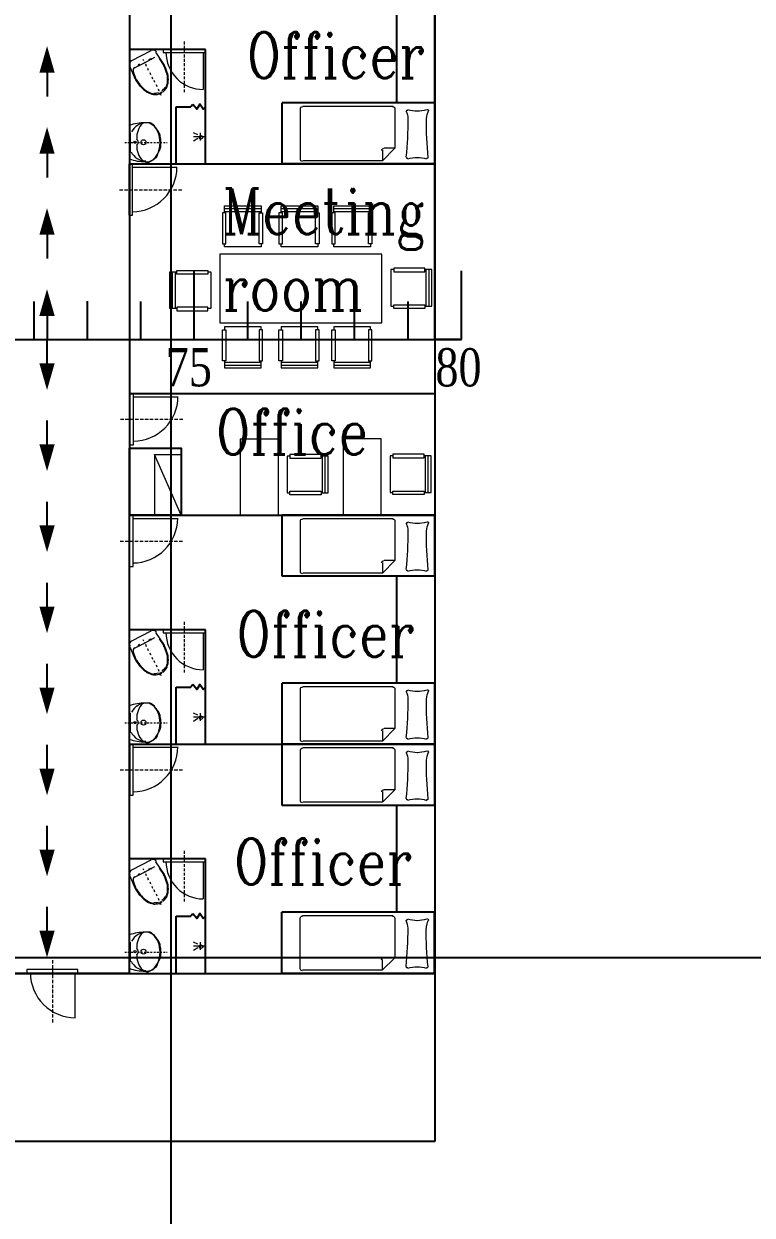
# Model space of a CAD drawing. Header units: millimetres. Extents: x -4 to 3776, y -4 to 4079.
# Drawn here: x 498.1 to 545.8, y 287.3 to 365.3 of the extents above; entities that cross this region are included whole.
import ezdxf
from ezdxf import colors
from ezdxf.entities.mleader import LeaderData, LeaderLine
from ezdxf.math import Vec2, Vec3

# ---------------------------------------------------------------- set-up
doc = ezdxf.new("R2010")
doc.units = ezdxf.units.MM
doc.linetypes.add('ACAD_ISO04W100', pattern=[30, 24, -3, 0, -3])
doc.linetypes.add('PDF_IMPORT', pattern=[1, 0.8, -0.2])
for name, color, linetype in [('BK_kedu', 255, 'Continuous'), ('PDF_DOOR', 7, 'Continuous'), ('PDF_FUR', 7, 'Continuous'), ('PDF_SANITARY', 7, 'Continuous')]:
    doc.layers.add(name, color=color, linetype=linetype)
doc.layers.add('Sheet$GRID', color=254, linetype='Continuous', true_color=0xbebebe)
doc.layers.add('刻度', color=3, linetype='ACAD_ISO04W100', lineweight=13)
doc.styles.add('ROMANC', font='ROMANC.shx', dxfattribs={"width": 0.8, "bigfont": 'HZDX.shx'})
doc.styles.get("Standard").update_dxf_attribs({"font": 'arial.ttf'})

# ---------------------------------------------------------------- blocks, each defined once
blk = doc.blocks.new('BK_0.7')
at = {"color": 4, "lineweight": 25}
for p, q in [((0, 0), (0, 4.414)), ((17.5, 0), (17.5, 4.5)), ((3.5, 0), (3.5, 2.5)), ((7, 0), (7, 2.5)), ((10.5, 0), (10.5, 2.511)), ((14, 0), (14, 2.5)), ((0, 0), (3.5, 0)), ((3.5, 0), (7, 0)), ((7, 0), (10.5, 0)), ((10.5, 0), (14, 0)), ((14, 0), (17.5, 0))]:
    blk.add_line(p, q, dxfattribs=at)
blk = doc.blocks.new('chuang')
at = {"color": 4, "lineweight": 25}
for p, q in [((3509.117, 3491.255), (3513.117, 3491.255)), ((3509.117, 3491.255), (3509.617, 3491.255)), ((3509.117, 3491.255), (3509.117, 3481.255)), ((3513.117, 3491.255), (3513.117, 3481.255)), ((3509.117, 3481.255), (3513.117, 3481.255))]:
    blk.add_line(p, q, dxfattribs=at)
at = {"layer": 'PDF_FUR', "lineweight": 0}
for points in [[(3512.064, 3490.683, -0.024346), (3509.542, 3490.801, 0.575625), (3509.475, 3490.723)], [(3512.593, 3489.37, 0.114684), (3512.077, 3489.492, 0.024287), (3509.561, 3489.367)]]:
    blk.add_lwpolyline(points, format="xyb", dxfattribs=at)
for points in [[(3512.752, 3488.641), (3510.144, 3488.641), (3509.327, 3487.824), (3509.327, 3482.608)], [(3510.028, 3487.824), (3509.327, 3487.824), (3510.144, 3488.641), (3510.144, 3487.94)], [(3512.908, 3482.608), (3512.908, 3488.524)], [(3509.444, 3482.453), (3512.752, 3482.453)]]:
    blk.add_lwpolyline(points, dxfattribs=at)
for centre, radius, start, end in [((3507.665, 3490.108), 1.886, 359.76394, 19.0993), ((3512.072, 3491.894), 1.171, 270.48309, 296.63104), ((3514.454, 3490.108), 1.886, 160.97146, 180.3028), ((3512.61, 3490.779), 0.0694, 340.96848, 100.68105), ((3507.665, 3490.108), 1.886, 340.97146, 0.3028), ((3509.531, 3489.473), 0.0595, 160.96848, 280.68105), ((3514.454, 3490.108), 1.886, 179.76394, 199.0993), ((3512.588, 3489.473), 0.0596, 259.39614, 19.09939), ((3512.732, 3488.505), 0.136, 359.99993, 90.00007), ((3510.008, 3487.921), 0.136, 269.99993, 0.00007), ((3509.424, 3482.589), 0.136, 179.99993, 270.00007), ((3512.732, 3482.589), 0.136, 269.99993, 0.00007)]:
    blk.add_arc(centre, radius, start, end, dxfattribs=at)
blk = doc.blocks.new('ma tong')
at = {"layer": 'PDF_SANITARY', "lineweight": 0}
for points in [[(3769.287, 3592.263), (3770.12, 3592.818), (3770.166, 3592.818)], [(3769.704, 3592.494), (3770.12, 3592.772), (3770.212, 3592.772)], [(3771.646, 3592.402), (3771.646, 3592.402)], [(3771.831, 3592.494), (3771.692, 3592.448)], [(3771.877, 3592.541), (3771.877, 3592.541)], [(3769.195, 3591.939), (3769.842, 3590.691)], [(3770.305, 3590.876), (3769.981, 3591.523), (3769.611, 3592.217)], [(3770.212, 3591.662), (3770.073, 3591.616)], [(3770.305, 3591.708), (3770.305, 3591.708)], [(3770.49, 3591.801), (3770.351, 3591.754)], [(3770.536, 3591.847), (3770.536, 3591.847)], [(3770.767, 3591.939), (3770.628, 3591.893)], [(3770.813, 3591.986), (3770.813, 3591.986)], [(3771.044, 3592.078), (3770.906, 3592.032)], [(3771.091, 3592.124), (3771.091, 3592.124)], [(3771.276, 3592.217), (3771.137, 3592.171)], [(3771.368, 3592.263), (3771.368, 3592.263)], [(3771.553, 3592.356), (3771.414, 3592.309)], [(3770.166, 3590.552), (3771.044, 3590.922), (3771.137, 3590.968)]]:
    blk.add_lwpolyline(points, dxfattribs=at)
for points in [[(3771.653, 3592.959, 0.106921), (3771.189, 3593.091, 0.074197), (3770.679, 3593.051)], [(3771.63, 3592.919, 0.106611), (3771.186, 3593.045, 0.074202), (3770.689, 3593.006)], [(3772.108, 3592.633), (3771.969, 3592.587, 0.061061), (3771.908, 3592.699)], [(3771.531, 3591.34, 0.074202), (3771.854, 3591.719, 0.106611), (3772.006, 3592.144)], [(3771.562, 3591.305, 0.074197), (3771.893, 3591.695, 0.106921), (3772.052, 3592.14)], [(3770.536, 3590.783), (3771.044, 3590.968), (3771.091, 3591.015, 0.053551), (3771.524, 3591.314)]]:
    blk.add_lwpolyline(points, format="xyb", dxfattribs=at)
for points in [[(3769.75, 3591.847), (3769.704, 3591.939), (3769.75, 3591.986), (3769.796, 3591.847)], [(3770.073, 3591.2), (3770.12, 3591.107), (3770.166, 3591.107), (3770.12, 3591.2)]]:
    blk.add_lwpolyline(points, close=True, dxfattribs=at)
at = {"layer": 'PDF_SANITARY', "linetype": 'PDF_IMPORT', "lineweight": 0, "ltscale": 0.103392}
blk.add_lwpolyline([(3770.027, 3591.57), (3769.75, 3591.431)], dxfattribs=at)
at = {"layer": 'PDF_SANITARY', "lineweight": 0}
for centre, radius, start, end in [((3771.252, 3590.529), 2.566, 102.96364, 115.22511), ((3771.252, 3590.529), 2.52, 102.96355, 115.22487), ((3771.16, 3592.194), 0.809, 36.03003, 58.41436), ((3771.16, 3592.194), 0.902, 36.02986, 58.50798), ((3771.484, 3592.379), 0.486, 23.01836, 36.98743), ((3771.16, 3592.194), 0.809, 355.72617, 18.1105), ((3771.53, 3592.332), 0.486, 17.1531, 31.12217), ((3771.53, 3592.332), 0.532, 17.14819, 31.12498), ((3771.16, 3592.194), 0.902, 355.63256, 18.11067), ((3769.403, 3592.101), 0.254, 122.08454, 206.87755), ((3770.466, 3590.992), 0.208, 207.26336, 292.05408), ((3769.865, 3593.211), 2.566, 298.91542, 311.17689), ((3770.05, 3590.807), 0.254, 207.26298, 292.056)]:
    blk.add_arc(centre, radius, start, end, dxfattribs=at)
blk = doc.blocks.new('xi shou tai')
at = {"layer": 'PDF_SANITARY', "lineweight": 0}
blk.add_lwpolyline([(3767.536, 3590.592, 0.078584), (3767.708, 3591.628), (3767.754, 3591.72), (3767.754, 3591.813), (3767.708, 3591.905), (3767.662, 3591.998), (3767.616, 3592.09), (3767.569, 3592.183), (3767.477, 3592.275), (3767.431, 3592.367), (3767.338, 3592.414), (3767.199, 3592.46), (3767.107, 3592.506), (3766.968, 3592.552), (3766.876, 3592.599), (3766.737, 3592.645), (3766.598, 3592.645), (3766.46, 3592.645), (3766.321, 3592.645), (3766.228, 3592.645), (3766.09, 3592.599), (3765.951, 3592.599), (3765.859, 3592.552), (3765.72, 3592.506), (3765.627, 3592.414), (3765.535, 3592.367), (3765.442, 3592.275), (3765.35, 3592.229), (3765.304, 3592.136), (3765.211, 3592.044), (3765.165, 3591.951), (3765.165, 3591.859), (3765.165, 3591.72), (3765.165, 3591.628, 0.087176), (3765.337, 3590.59)], format="xyb", dxfattribs=at)
at = {"layer": 'PDF_SANITARY', "linetype": 'PDF_IMPORT', "lineweight": 0, "ltscale": 0.138715}
blk.add_lwpolyline([(3766.46, 3590.287), (3766.46, 3593.061)], dxfattribs=at)
at = {"layer": 'PDF_SANITARY', "lineweight": 0}
blk.add_lwpolyline([(3767.107, 3590.657), (3765.812, 3590.657)], dxfattribs=at)
for centre, radius in [((3766.436, 3591.512), 0.162), ((3766.436, 3590.957), 0.0694)]:
    blk.add_circle(centre, radius, dxfattribs=at)
for centre, radius, start, end in [((3766.252, 3591.697), 1.087, 180.74147, 243.03426), ((3766.621, 3591.651), 1.04, 294.76834, 0.76366), ((3766.113, 3592.344), 1.272, 223.62659, 274.85598), ((3766.436, 3590.957), 0.208, 25.93747, 154.06253), ((3766.714, 3592.344), 1.272, 265.14402, 316.37341)]:
    blk.add_arc(centre, radius, start, end, dxfattribs=at)
for points in [[(3765.803, 3592.476), (3765.385, 3592.308), (3765.139, 3591.998), (3765.167, 3591.674)], [(3767.141, 3592.465), (3766.74, 3592.64), (3766.222, 3592.644), (3765.803, 3592.476)], [(3767.698, 3591.654), (3767.758, 3591.977), (3767.543, 3592.291), (3767.141, 3592.465)]]:
    blk.add_open_spline(points, degree=3, dxfattribs=at)
blk = doc.blocks.new('淋浴头')
at = {"layer": 'PDF_SANITARY', "lineweight": 0}
for points in [[(3767.925, 3591.663), (3767.925, 3591.154)], [(3768.11, 3591.524), (3768.387, 3591.709)], [(3767.647, 3591.431), (3768.387, 3591.431)], [(3768.11, 3591.293), (3768.387, 3591.154)]]:
    blk.add_lwpolyline(points, dxfattribs=at)
blk.add_circle((3767.902, 3591.455), 0.116, dxfattribs=at)
blk = doc.blocks.new('厕所')
at = {"color": 4, "lineweight": 25}
for p, q in [((3730.738, 3597.706), (3730.737, 3592.723)), ((3738.238, 3597.706), (3730.738, 3597.706)), ((3734.331, 3596.869), (3734.488, 3596.746)), ((3734.488, 3595.786), (3734.488, 3596.746)), ((3738.238, 3595.786), (3734.488, 3595.786))]:
    blk.add_line(p, q, dxfattribs=at)
blk.add_lwpolyline([(3734.488, 3597.706), (3734.649, 3597.544), (3734.326, 3597.325), (3734.646, 3597.132), (3734.331, 3596.869)], dxfattribs=at)
at = {"layer": 'PDF_DOOR', "lineweight": 0}
blk.add_lwpolyline([(3730.738, 3597.706), (3730.738, 3594.922), (3730.932, 3594.922), (3730.932, 3597.706)], close=True, dxfattribs=at)
blk.add_lwpolyline([(3730.932, 3597.544), (3733.359, 3597.544)], dxfattribs=at)
at = {"layer": 'PDF_DOOR', "linetype": 'PDF_IMPORT', "lineweight": 0, "ltscale": 0.231192}
blk.add_lwpolyline([(3730.22, 3596.314), (3733.618, 3596.314)], dxfattribs=at)
at = {"layer": 'PDF_DOOR', "lineweight": 0}
blk.add_arc((3730.916, 3597.56), 2.444, 270, 0, dxfattribs=at)
at = {"color": 4, "lineweight": 25, "rotation": 270}
blk.add_blockref('淋浴头', (145.033, 7365.307), dxfattribs=at)
at = {"color": 4, "lineweight": 25}
for name, p in [('ma tong', (-38.364, 2.177)), ('xi shou tai', (-29.621, 2.131))]:
    blk.add_blockref(name, p, dxfattribs=at)
blk = doc.blocks.new('men')
at = {"layer": 'PDF_DOOR', "lineweight": 0}
blk.add_lwpolyline([(3722.174, 3595.896), (3722.174, 3593.113), (3722.368, 3593.113), (3722.368, 3595.896)], close=True, dxfattribs=at)
blk.add_lwpolyline([(3722.368, 3595.734), (3724.796, 3595.734)], dxfattribs=at)
at = {"layer": 'PDF_DOOR', "linetype": 'PDF_IMPORT', "lineweight": 0, "ltscale": 0.231192}
blk.add_lwpolyline([(3721.656, 3594.504), (3725.055, 3594.504)], dxfattribs=at)
at = {"layer": 'PDF_DOOR', "lineweight": 0}
blk.add_arc((3722.352, 3595.751), 2.444, 270, 0, dxfattribs=at)
blk = doc.blocks.new('椅子')
at = {"layer": 'PDF_FUR', "lineweight": 0}
for points in [[(0.185, 2.404), (0, 2.404), (0, 0), (0.185, 0)], [(2.219, 0), (2.682, 0), (2.682, 2.404), (2.219, 2.404)], [(2.312, 0), (2.312, 2.404)], [(2.497, 0), (2.497, 2.404)]]:
    blk.add_lwpolyline(points, dxfattribs=at)
for points in [[(2.219, 2.497), (0.185, 2.497), (0.185, 2.266), (2.219, 2.266)], [(2.219, 0.092), (2.219, -0.139), (0.185, -0.139), (0.185, 0.092)]]:
    blk.add_lwpolyline(points, close=True, dxfattribs=at)
blk = doc.blocks.new('jiantou')
at = {"color": 1, "lineweight": 25}
blk.add_line((3589.241, 3590.602), (3590.797, 3590.602), dxfattribs=at)
blk.add_lwpolyline([(3587.49, 3590.602, 0, 1, 0), (3589.241, 3590.602, 1, 1, 0)], format="xyseb", dxfattribs=at)

msp = doc.modelspace()

# ---------------------------------------------------------------- linework, layer by layer
at = {"color": 4, "lineweight": 25}
for p, q in [((525, 344.602), (525, 397.102)), ((505, 371.102), (505, 356.102)), ((522.5, 367.102), (522.5, 360.102)), ((525, 367.102), (525, 352.102)), ((505, 356.102), (525, 356.102)), ((505, 356.102), (505, 333.102)), ((525, 352.102), (525, 337.102)), ((526.75, 344.602), (525, 344.602)), ((525, 344.602), (525, 292.102)), ((505, 341.083), (525, 341.083)), ((505, 318.102), (505, 333.102)), ((505, 333.102), (525, 333.102)), ((522.5, 329.102), (522.5, 322.102)), ((505, 303.102), (505, 318.102)), ((505, 318.102), (525, 318.102)), ((522.5, 314.102), (522.5, 307.102)), ((439.25, 303.102), (525, 303.102)), ((505, 303.102), (495, 303.102)), ((519.75, 292.102), (430.75, 292.102)), ((525, 292.102), (519.75, 292.102))]:
    msp.add_line(p, q, dxfattribs=at)
msp.add_lwpolyline([(505, 337.485), (508.389, 337.485), (508.389, 333.102), (505, 333.102)], close=True, dxfattribs=at)
at = {"layer": 'PDF_FUR', "lineweight": 0}
for points in [[(510.923, 345.706), (521.536, 345.706), (521.536, 350.201), (510.923, 350.201)], [(512.258, 338.076), (512.258, 333.082), (514.755, 333.082), (514.755, 338.076)], [(519.003, 338.096), (519.003, 333.102), (521.5, 333.102), (521.5, 338.096)]]:
    msp.add_lwpolyline(points, close=True, dxfattribs=at)
msp.add_lwpolyline([(506.632, 337.078), (506.632, 333.102), (508.389, 333.102), (506.632, 337.078), (508.389, 337.078), (508.389, 333.102)], dxfattribs=at)
at = {"layer": 'Sheet$GRID'}
for points in [[(507.712, 608.276), (507.712, 0.013)], [(0.007, 304.144), (870.358, 304.144)]]:
    msp.add_lwpolyline(points, dxfattribs=at)

# ---------------------------------------------------------------- block references
at = {"color": 4, "lineweight": 25, "xscale": -1}
for name, p, rotation in [('jiantou', (4090.203, 3951.319), 90.00000000003588), ('chuang', (-2966.255, -3153.015), 269.9999999768065), ('jiantou', (4090.203, 3946.012), 90.00000000003588), ('jiantou', (4090.203, 3940.706), 90.00000000003588), ('椅子', (511.229, 350.686), 270), ('椅子', (514.928, 350.686), 270), ('椅子', (518.391, 350.686), 270), ('jiantou', (4090.203, 3935.399), 90.00000000003588), ('chuang', (-2966.255, -3180.015), 269.9999999768065), ('chuang', (-2966.255, -3191.015), 269.9999999768065), ('chuang', (-2966.255, -3195.015), 269.9999999768065), ('chuang', (-2966.263, -3206.015), 269.9999999768065)]:
    msp.add_blockref(name, p, dxfattribs=dict(at, rotation=rotation))
at = {"color": 4, "lineweight": 25}
for name, p, rotation in [('厕所', (-3087.188, 4094.854), 269.9917801324008), ('椅子', (511.229, 345.435), 270), ('椅子', (514.928, 345.435), 270), ('椅子', (518.391, 345.435), 270), ('jiantou', (4090.203, -3246.195), 90.00000000008323), ('jiantou', (4090.203, -3251.502), 90.00000000008323), ('jiantou', (4090.203, -3256.809), 90.00000000008323), ('jiantou', (4090.203, -3262.116), 90.00000000008323), ('厕所', (-3087.188, 4056.854), 269.9917801324008), ('jiantou', (4090.203, -3267.422), 90.00000000008323), ('jiantou', (4090.203, -3272.729), 90.00000000008323), ('jiantou', (4090.203, -3278.036), 90.00000000008323), ('厕所', (-3087.188, 4041.854), 269.9917801324008), ('jiantou', (4090.203, -3283.343), 90.00000000008323)]:
    msp.add_blockref(name, p, dxfattribs=dict(at, rotation=rotation))
at = {"color": 4, "lineweight": 25, "xscale": 1.2, "yscale": 1.2, "zscale": 1.2}
for p in [(-3961.644, -3958.992), (-3961.579, -3974.017), (-3961.596, -3981.992), (-3961.591, -3996.974)]:
    msp.add_blockref('men', p, dxfattribs=at)
at = {"color": 4, "lineweight": 25}
for name, p in [('BK_0.7', (491.75, 344.602)), ('BK_0.7', (509.25, 344.602)), ('椅子', (522.134, 346.784)), ('椅子', (515.332, 334.575)), ('椅子', (522.077, 334.595))]:
    msp.add_blockref(name, p, dxfattribs=at)
at = {"color": 4, "lineweight": 25, "xscale": -1}
msp.add_blockref('椅子', (510.324, 346.628), dxfattribs=at)
at = {"color": 4, "lineweight": 25, "xscale": 1.2, "yscale": 1.2, "zscale": 1.2, "rotation": 270}
msp.add_blockref('men', (-3813.455, 4769.955), dxfattribs=at)

# ---------------------------------------------------------------- texts
at = {"color": 4, "lineweight": 25, "char_height": 3, "attachment_point": 1, "style": 'ROMANC'}
for s, insert in [('{\\Fromanc,hzdx|c134;Officer}', (512.677, 364.729)), ('{\\Fromanc,hzdx|c134;Meeting\\Proom}', (511.099, 354.507)), ('{\\Fromanc,hzdx|c134;Office}', (510.662, 340.074)), ('{\\Fromanc,hzdx|c134;Officer}', (512.001, 326.84)), ('{\\Fromanc,hzdx|c134;Officer}', (511.845, 311.929))]:
    msp.add_mtext(s, dxfattribs=dict(at, insert=insert))
at = {"layer": '刻度', "color": 4, "lineweight": 25, "char_height": 2.5, "attachment_point": 1, "style": 'ROMANC'}
for s, insert in [('{\\fTimes New Roman|b0|i0|c0|p18;75}', (507.379, 344.043)), ('{\\fTimes New Roman|b0|i0|c0|p18;80}', (525.044, 344.036))]:
    msp.add_mtext_dynamic_manual_height_columns(s, width=3.91495, gutter_width=15, heights=[2.449], dxfattribs=dict(at, insert=insert))

# ---------------------------------------------------------------- leaders
at = {"layer": 'BK_kedu'}
ml = msp.add_multileader_mtext('Standard', dxfattribs=at)
ml.set_content('', color=256)
ml.set_leader_properties()
ml.build(insert=Vec2(0, 0))
ml.multileader.update_dxf_attribs({"text_right_attachment_type": 6, "dogleg_length": 0.36, "arrow_head_size": 0.18})
ctx = ml.context
ctx.base_point, ctx.char_height, ctx.arrow_head_size, ctx.landing_gap_size, ctx.plane_origin = Vec3(3775.999, 4079.328), 0.18, 0.18, 0.09, Vec3(3774.639, 4079.328)
ctx.right_attachment = 6
notes = []
notes.append((ctx, [(0, (0, 0, 0), (0, 0), (1, 0), 1, [])]))
ctx.mtext.insert, ctx.mtext.flow_direction = Vec3(3776.089, 4079.418), 5
for ctx, leaders in notes:
    for number, flags, end, landing, length, lines in leaders:
        leader = LeaderData()
        leader.index, (leader.has_last_leader_line, leader.has_dogleg_vector, leader.attachment_direction) = number, flags
        leader.last_leader_point, leader.dogleg_vector, leader.dogleg_length = Vec3(end), Vec3(landing), length
        for number, points, colour, breaks in lines:
            line = LeaderLine()
            line.index, line.vertices, line.color, line.breaks = number, Vec3.list(points), colors.encode_raw_color(colour), breaks
            leader.lines.append(line)
        ctx.leaders.append(leader)

doc.saveas('drawing.dxf')
